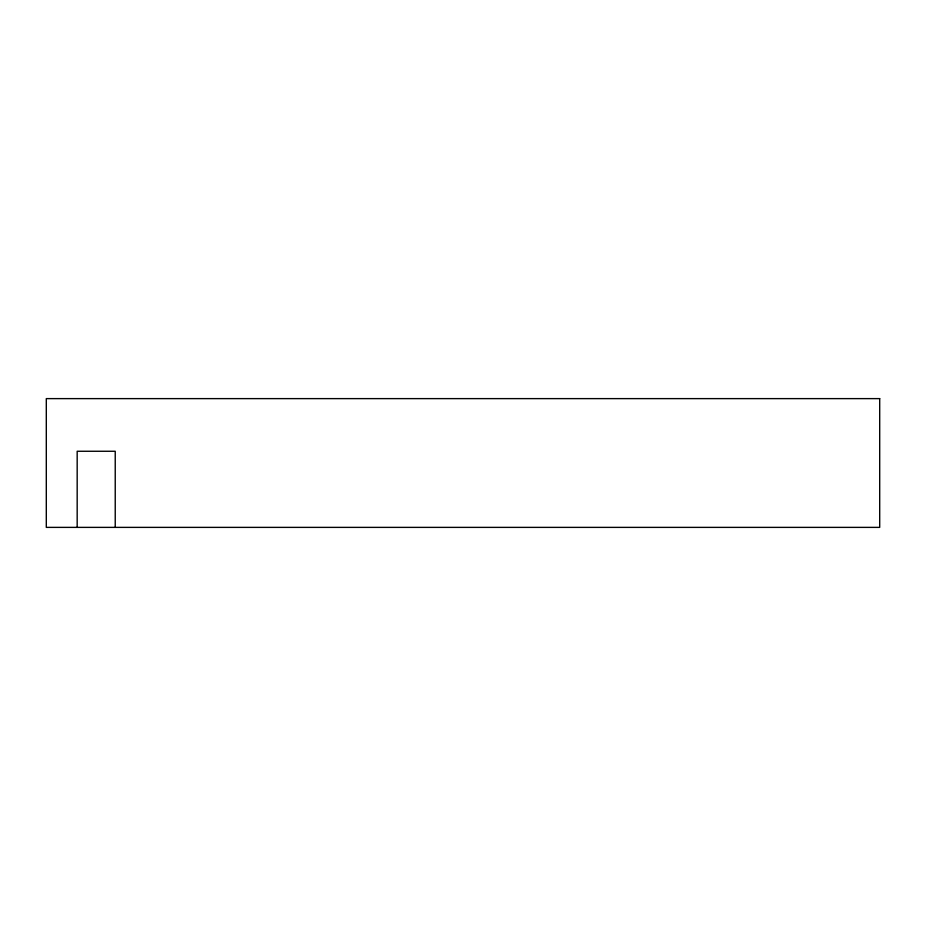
<?xml version="1.0" encoding="UTF-8"?>
<svg xmlns="http://www.w3.org/2000/svg" width="926" height="926" viewBox="0 0 926 926"><rect width="100%" height="100%" fill="white"/><g stroke="black" fill="none" stroke-linecap="round" stroke-linejoin="round"><path stroke-width="1.39" d="M115.229 527.38L115.229 451.263L77.171 451.263L77.171 527.38M879.7 398.62L46.3 398.62L46.3 527.38L879.7 527.38L879.7 398.62"/></g></svg>
